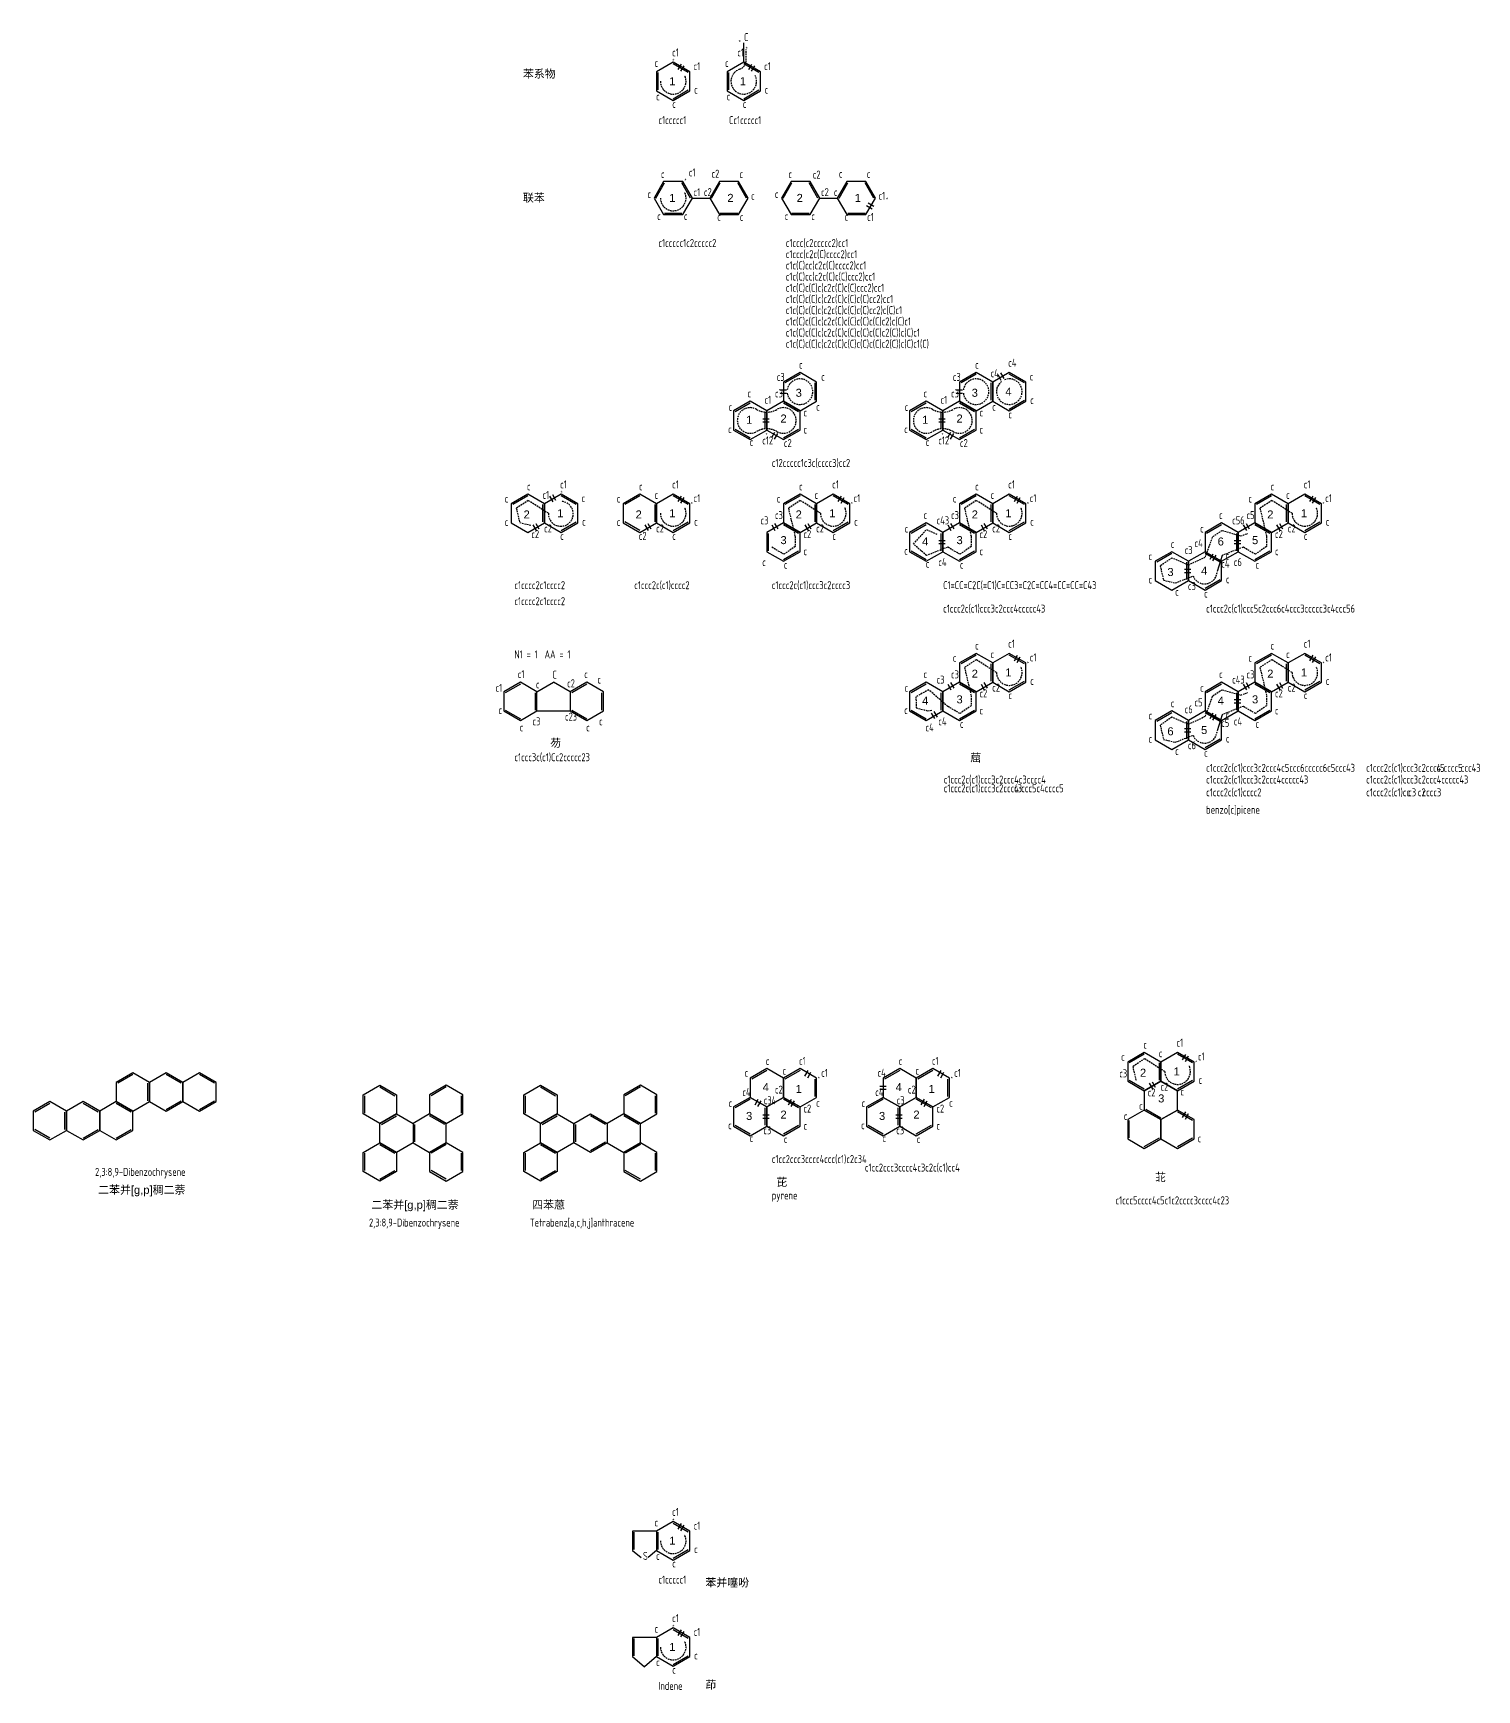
# Model space of a CAD drawing. Header units: millimetres. Extents: x 1948 to 8157, y -969 to 2597.
# Drawn here: x 1948 to 2399, y 1153 to 1670 of the extents above; entities that cross this region are included whole.
import ezdxf

# ---------------------------------------------------------------- set-up
doc = ezdxf.new("R2010")
doc.units = ezdxf.units.MM
doc.linetypes.add('ACAD_ISO07W100', pattern=[3, 0, -3])
doc.linetypes.add('DASHED2', pattern=[9.525, 6.35, -3.175])
for name, color, linetype in [('text', 7, 'ACAD_ISO07W100'), ('打断层', 30, 'Continuous'), ('解构', 10, 'DASHED2')]:
    doc.layers.add(name, color=color, linetype=linetype)
doc.styles.get("Standard").update_dxf_attribs({"font": 'arial.ttf'})
doc.styles.add('text', font='hzs.shx', dxfattribs={"width": 0.75, "bigfont": 'hztx.shx'})

msp = doc.modelspace()

# ---------------------------------------------------------------- linework, layer by layer
for p, q in [((2170.1, 1661.39), (2170.1, 1667.39)), ((2319.52, 1507.24), (2317.96, 1502.27)), ((2105.5, 1464.68), (2110.7, 1467.68)), ((2115.9, 1464.68), (2110.7, 1467.68)), ((2105.5, 1458.68), (2115.9, 1458.68)), ((2319.52, 1457.49), (2317.96, 1452.52)), ((2142.87, 1202.42), (2135.37, 1202.42)), ((2135.37, 1202.42), (2135.37, 1196.42)), ((2135.37, 1196.42), (2138.05, 1194.17)), ((2142.87, 1196.42), (2140.19, 1194.17)), ((2142.87, 1169.23), (2135.37, 1169.23)), ((2135.37, 1169.23), (2135.37, 1163.23)), ((2135.37, 1163.23), (2139.12, 1160.08)), ((2142.87, 1163.23), (2139.12, 1160.08))]:
    msp.add_line(p, q)
for points in [[(2142.87, 1658.39), (2142.87, 1652.39), (2148.06, 1649.39), (2153.26, 1652.39), (2153.26, 1658.39), (2148.06, 1661.39)], [(2164.91, 1658.39), (2164.91, 1652.39), (2170.1, 1649.39), (2175.3, 1652.39), (2175.3, 1658.39), (2170.1, 1661.39)], [(2145.06, 1624.13), (2142.06, 1618.93), (2145.06, 1613.74), (2151.06, 1613.74), (2154.06, 1618.93), (2151.06, 1624.13)], [(2162.49, 1624.13), (2159.49, 1618.93), (2162.49, 1613.74), (2168.49, 1613.74), (2171.49, 1618.93), (2168.49, 1624.13)], [(2184.86, 1624.13), (2181.86, 1618.93), (2184.86, 1613.74), (2190.86, 1613.74), (2193.86, 1618.93), (2190.86, 1624.13)], [(2202.28, 1624.13), (2199.28, 1618.93), (2202.28, 1613.74), (2208.28, 1613.74), (2211.28, 1618.93), (2208.28, 1624.13)], [(2182.47, 1561.44), (2182.47, 1555.44), (2187.67, 1552.44), (2192.87, 1555.44), (2192.87, 1561.44), (2187.67, 1564.44)], [(2237.47, 1561.44), (2237.47, 1555.44), (2242.67, 1552.44), (2247.87, 1555.44), (2247.87, 1561.44), (2242.67, 1564.44)], [(2247.87, 1561.44), (2247.87, 1555.44), (2253.06, 1552.44), (2258.26, 1555.44), (2258.26, 1561.44), (2253.06, 1564.44)], [(2166.89, 1552.44), (2166.89, 1546.44), (2172.08, 1543.44), (2177.28, 1546.44), (2177.28, 1552.44), (2172.08, 1555.44)], [(2177.28, 1552.44), (2177.28, 1546.44), (2182.47, 1543.44), (2187.67, 1546.44), (2187.67, 1552.44), (2182.47, 1555.44)], [(2221.89, 1552.44), (2221.89, 1546.44), (2227.08, 1543.44), (2232.28, 1546.44), (2232.28, 1552.44), (2227.08, 1555.44)], [(2232.28, 1552.44), (2232.28, 1546.44), (2237.47, 1543.44), (2242.67, 1546.44), (2242.67, 1552.44), (2237.47, 1555.44)], [(2097.47, 1523.43), (2097.47, 1517.43), (2102.67, 1514.43), (2107.87, 1517.43), (2107.87, 1523.43), (2102.67, 1526.43)], [(2107.87, 1523.43), (2107.87, 1517.43), (2113.06, 1514.43), (2118.26, 1517.43), (2118.26, 1523.43), (2113.06, 1526.43)], [(2132.47, 1523.43), (2132.47, 1517.43), (2137.67, 1514.43), (2142.87, 1517.43), (2142.87, 1523.43), (2137.67, 1526.43)], [(2142.87, 1523.43), (2142.87, 1517.43), (2148.06, 1514.43), (2153.26, 1517.43), (2153.26, 1523.43), (2148.06, 1526.43)], [(2182.47, 1523.43), (2182.47, 1517.43), (2187.67, 1514.43), (2192.87, 1517.43), (2192.87, 1523.43), (2187.67, 1526.43)], [(2192.87, 1523.43), (2192.87, 1517.43), (2198.06, 1514.43), (2203.26, 1517.43), (2203.26, 1523.43), (2198.06, 1526.43)], [(2237.47, 1523.43), (2237.47, 1517.43), (2242.67, 1514.43), (2247.87, 1517.43), (2247.87, 1523.43), (2242.67, 1526.43)], [(2247.87, 1523.43), (2247.87, 1517.43), (2253.06, 1514.43), (2258.26, 1517.43), (2258.26, 1523.43), (2253.06, 1526.43)], [(2329.8, 1523.43), (2329.8, 1517.43), (2334.99, 1514.43), (2340.19, 1517.43), (2340.19, 1523.43), (2334.99, 1526.43)], [(2340.19, 1523.43), (2340.19, 1517.43), (2345.39, 1514.43), (2350.58, 1517.43), (2350.58, 1523.43), (2345.39, 1526.43)], [(2177.28, 1514.43), (2177.28, 1508.43), (2182.47, 1505.43), (2187.67, 1508.43), (2187.67, 1514.43), (2182.47, 1517.43)], [(2221.89, 1514.43), (2221.89, 1508.43), (2227.08, 1505.43), (2232.28, 1508.43), (2232.28, 1514.43), (2227.08, 1517.43)], [(2232.28, 1514.43), (2232.28, 1508.43), (2237.47, 1505.43), (2242.67, 1508.43), (2242.67, 1514.43), (2237.47, 1517.43)], [(2314.21, 1514.43), (2314.21, 1508.43), (2319.4, 1505.43), (2324.6, 1508.43), (2324.6, 1514.43), (2319.4, 1517.43)], [(2324.6, 1514.43), (2324.6, 1508.43), (2329.8, 1505.43), (2334.99, 1508.43), (2334.99, 1514.43), (2329.8, 1517.43)], [(2298.62, 1505.43), (2298.62, 1499.43), (2303.82, 1496.43), (2309.01, 1499.43), (2309.01, 1505.43), (2303.82, 1508.43)], [(2309.01, 1505.43), (2309.01, 1499.43), (2314.21, 1496.43), (2319.4, 1499.43), (2319.4, 1505.43), (2314.21, 1508.43)], [(2237.47, 1473.68), (2237.47, 1467.68), (2242.67, 1464.68), (2247.87, 1467.68), (2247.87, 1473.68), (2242.67, 1476.68)], [(2247.87, 1473.68), (2247.87, 1467.68), (2253.06, 1464.68), (2258.26, 1467.68), (2258.26, 1473.68), (2253.06, 1476.68)], [(2329.8, 1473.68), (2329.8, 1467.68), (2334.99, 1464.68), (2340.19, 1467.68), (2340.19, 1473.68), (2334.99, 1476.68)], [(2340.19, 1473.68), (2340.19, 1467.68), (2345.39, 1464.68), (2350.58, 1467.68), (2350.58, 1473.68), (2345.39, 1476.68)], [(2095.11, 1464.68), (2095.11, 1458.68), (2100.31, 1455.68), (2105.5, 1458.68), (2105.5, 1464.68), (2100.31, 1467.68)], [(2115.9, 1464.68), (2115.9, 1458.68), (2121.09, 1455.68), (2126.29, 1458.68), (2126.29, 1464.68), (2121.09, 1467.68)], [(2221.89, 1464.68), (2221.89, 1458.68), (2227.08, 1455.68), (2232.28, 1458.68), (2232.28, 1464.68), (2227.08, 1467.68)], [(2232.28, 1464.68), (2232.28, 1458.68), (2237.47, 1455.68), (2242.67, 1458.68), (2242.67, 1464.68), (2237.47, 1467.68)], [(2314.21, 1464.68), (2314.21, 1458.68), (2319.4, 1455.68), (2324.6, 1458.68), (2324.6, 1464.68), (2319.4, 1467.68)], [(2324.6, 1464.68), (2324.6, 1458.68), (2329.8, 1455.68), (2334.99, 1458.68), (2334.99, 1464.68), (2329.8, 1467.68)], [(2298.62, 1455.68), (2298.62, 1449.68), (2303.82, 1446.68), (2309.01, 1449.68), (2309.01, 1455.68), (2303.82, 1458.68)], [(2309.01, 1455.68), (2309.01, 1449.68), (2314.21, 1446.68), (2319.4, 1449.68), (2319.4, 1455.68), (2314.21, 1458.68)], [(2290.04, 1349.01), (2290.04, 1343.01), (2295.24, 1340.01), (2300.43, 1343.01), (2300.43, 1349.01), (2295.24, 1352.01)], [(2300.43, 1349.01), (2300.43, 1343.01), (2305.63, 1340.01), (2310.83, 1343.01), (2310.83, 1349.01), (2305.63, 1352.01)], [(2172.08, 1343.96), (2172.08, 1337.96), (2177.28, 1334.96), (2182.47, 1337.96), (2182.47, 1343.96), (2177.28, 1346.96)], [(2182.47, 1343.96), (2182.47, 1337.96), (2187.67, 1334.96), (2192.87, 1337.96), (2192.87, 1343.96), (2187.67, 1346.96)], [(2213.61, 1343.96), (2213.61, 1337.96), (2218.81, 1334.96), (2224, 1337.96), (2224, 1343.96), (2218.81, 1346.96)], [(2224, 1343.96), (2224, 1337.96), (2229.2, 1334.96), (2234.4, 1337.96), (2234.4, 1343.96), (2229.2, 1346.96)], [(1974.07, 1342.65), (1974.07, 1336.65), (1979.27, 1333.65), (1984.47, 1336.65), (1984.47, 1342.65), (1979.27, 1345.65)], [(1984.47, 1342.65), (1984.47, 1336.65), (1989.66, 1333.65), (1994.86, 1336.65), (1994.86, 1342.65), (1989.66, 1345.65)], [(1994.86, 1342.65), (1994.86, 1336.65), (2000.05, 1333.65), (2005.25, 1336.65), (2005.25, 1342.65), (2000.05, 1345.65)], [(2061.58, 1332.78), (2056.39, 1329.78), (2051.19, 1332.78), (2051.19, 1338.78), (2056.39, 1341.78), (2061.58, 1338.78)], [(2071.97, 1332.78), (2077.17, 1329.78), (2082.37, 1332.78), (2082.37, 1338.78), (2077.17, 1341.78), (2071.97, 1338.78)], [(2111.82, 1332.78), (2106.62, 1329.78), (2101.42, 1332.78), (2101.42, 1338.78), (2106.62, 1341.78), (2111.82, 1338.78)], [(2132.6, 1332.78), (2137.8, 1329.78), (2142.99, 1332.78), (2142.99, 1338.78), (2137.8, 1341.78), (2132.6, 1338.78)], [(2295.24, 1340.01), (2295.24, 1334.01), (2300.43, 1331.01), (2305.63, 1334.01), (2305.63, 1340.01), (2300.43, 1343.01)], [(1948.09, 1333.65), (1948.09, 1327.65), (1953.29, 1324.65), (1958.49, 1327.65), (1958.49, 1333.65), (1953.29, 1336.65)], [(1958.49, 1333.65), (1958.49, 1327.65), (1963.68, 1324.65), (1968.88, 1327.65), (1968.88, 1333.65), (1963.68, 1336.65)], [(1968.88, 1333.65), (1968.88, 1327.65), (1974.07, 1324.65), (1979.27, 1327.65), (1979.27, 1333.65), (1974.07, 1336.65)], [(2166.89, 1334.96), (2166.89, 1328.96), (2172.08, 1325.96), (2177.28, 1328.96), (2177.28, 1334.96), (2172.08, 1337.96)], [(2177.28, 1334.96), (2177.28, 1328.96), (2182.47, 1325.96), (2187.67, 1328.96), (2187.67, 1334.96), (2182.47, 1337.96)], [(2208.42, 1334.96), (2208.42, 1328.96), (2213.61, 1325.96), (2218.81, 1328.96), (2218.81, 1334.96), (2213.61, 1337.96)], [(2218.81, 1334.96), (2218.81, 1328.96), (2224, 1325.96), (2229.2, 1328.96), (2229.2, 1334.96), (2224, 1337.96)], [(2066.78, 1323.78), (2061.58, 1320.78), (2056.39, 1323.78), (2056.39, 1329.78), (2061.58, 1332.78), (2066.78, 1329.78)], [(2066.78, 1323.78), (2071.97, 1320.78), (2077.17, 1323.78), (2077.17, 1329.78), (2071.97, 1332.78), (2066.78, 1329.78)], [(2117.01, 1323.78), (2111.82, 1320.78), (2106.62, 1323.78), (2106.62, 1329.78), (2111.82, 1332.78), (2117.01, 1329.78)], [(2127.41, 1323.78), (2122.21, 1320.78), (2117.01, 1323.78), (2117.01, 1329.78), (2122.21, 1332.78), (2127.41, 1329.78)], [(2127.41, 1323.78), (2132.6, 1320.78), (2137.8, 1323.78), (2137.8, 1329.78), (2132.6, 1332.78), (2127.41, 1329.78)], [(2290.04, 1331.01), (2290.04, 1325.01), (2295.24, 1322.01), (2300.43, 1325.01), (2300.43, 1331.01), (2295.24, 1334.01)], [(2300.43, 1331.01), (2300.43, 1325.01), (2305.63, 1322.01), (2310.83, 1325.01), (2310.83, 1331.01), (2305.63, 1334.01)], [(2061.58, 1314.78), (2056.39, 1311.78), (2051.19, 1314.78), (2051.19, 1320.78), (2056.39, 1323.78), (2061.58, 1320.78)], [(2071.97, 1314.78), (2077.17, 1311.78), (2082.37, 1314.78), (2082.37, 1320.78), (2077.17, 1323.78), (2071.97, 1320.78)], [(2111.82, 1314.78), (2106.62, 1311.78), (2101.42, 1314.78), (2101.42, 1320.78), (2106.62, 1323.78), (2111.82, 1320.78)], [(2132.6, 1314.78), (2137.8, 1311.78), (2142.99, 1314.78), (2142.99, 1320.78), (2137.8, 1323.78), (2132.6, 1320.78)], [(2142.87, 1202.42), (2142.87, 1196.42), (2148.06, 1193.42), (2153.26, 1196.42), (2153.26, 1202.42), (2148.06, 1205.42)], [(2142.87, 1169.23), (2142.87, 1163.23), (2148.06, 1160.23), (2153.26, 1163.23), (2153.26, 1169.23), (2148.06, 1172.23)]]:
    msp.add_lwpolyline(points, close=True)
for points in [[(2143.37, 1652.68), (2143.37, 1658.11)], [(2152.76, 1658.11), (2148.06, 1660.82)], [(2165.41, 1652.68), (2165.41, 1658.11)], [(2174.8, 1658.11), (2170.1, 1660.82)], [(2148.06, 1649.97), (2152.76, 1652.68)], [(2170.1, 1649.97), (2174.8, 1652.68)], [(2142.64, 1618.93), (2145.35, 1623.63)], [(2153.49, 1618.93), (2150.77, 1623.63)], [(2160.06, 1618.93), (2162.77, 1623.63)], [(2170.91, 1618.93), (2168.2, 1623.63)], [(2182.44, 1618.93), (2185.15, 1623.63)], [(2193.28, 1618.93), (2190.57, 1623.63)], [(2199.86, 1618.93), (2202.57, 1623.63)], [(2210.71, 1618.93), (2208, 1623.63)], [(2154.06, 1618.93), (2159.49, 1618.93)], [(2193.86, 1618.93), (2199.28, 1618.93)], [(2145.35, 1614.24), (2150.77, 1614.24)], [(2162.77, 1614.24), (2168.2, 1614.24)], [(2185.15, 1614.24), (2190.57, 1614.24)], [(2202.57, 1614.24), (2208, 1614.24)], [(2187.67, 1563.86), (2182.97, 1561.15)], [(2242.67, 1563.86), (2237.97, 1561.15)], [(2257.76, 1561.15), (2253.06, 1563.86)], [(2192.37, 1555.73), (2192.37, 1561.15)], [(2247.37, 1555.73), (2247.37, 1561.15)], [(2172.08, 1554.86), (2167.39, 1552.15)], [(2187.17, 1552.15), (2182.47, 1554.86)], [(2227.08, 1554.86), (2222.39, 1552.15)], [(2242.17, 1552.15), (2237.47, 1554.86)], [(2253.06, 1553.01), (2257.76, 1555.73)], [(2176.78, 1546.73), (2176.78, 1552.15)], [(2231.78, 1546.73), (2231.78, 1552.15)], [(2167.39, 1546.73), (2172.08, 1544.01)], [(2182.47, 1544.01), (2187.17, 1546.73)], [(2222.39, 1546.73), (2227.08, 1544.01)], [(2237.47, 1544.01), (2242.17, 1546.73)], [(2102.67, 1525.85), (2097.97, 1523.14)], [(2107.37, 1517.72), (2107.37, 1523.14)], [(2117.76, 1523.14), (2113.06, 1525.85)], [(2137.67, 1525.85), (2132.97, 1523.14)], [(2142.37, 1517.72), (2142.37, 1523.14)], [(2152.76, 1523.14), (2148.06, 1525.85)], [(2187.67, 1525.85), (2182.97, 1523.14)], [(2192.37, 1517.72), (2192.37, 1523.14)], [(2202.76, 1523.14), (2198.06, 1525.85)], [(2242.67, 1525.85), (2237.97, 1523.14)], [(2247.37, 1517.72), (2247.37, 1523.14)], [(2257.76, 1523.14), (2253.06, 1525.85)], [(2334.99, 1525.85), (2330.3, 1523.14)], [(2339.69, 1517.72), (2339.69, 1523.14)], [(2350.08, 1523.14), (2345.39, 1525.85)], [(2113.06, 1515.01), (2117.76, 1517.72)], [(2137.67, 1515.01), (2132.97, 1517.72)], [(2148.06, 1515.01), (2152.76, 1517.72)], [(2187.17, 1514.14), (2182.47, 1516.85)], [(2198.06, 1515.01), (2202.76, 1517.72)], [(2227.08, 1516.85), (2222.39, 1514.14)], [(2242.17, 1514.14), (2237.47, 1516.85)], [(2253.06, 1515.01), (2257.76, 1517.72)], [(2319.4, 1516.85), (2314.71, 1514.14)], [(2334.49, 1514.14), (2329.8, 1516.85)], [(2345.39, 1515.01), (2350.08, 1517.72)], [(2177.78, 1508.72), (2177.78, 1514.14)], [(2231.78, 1508.72), (2231.78, 1514.14)], [(2324.1, 1508.72), (2324.1, 1514.14)], [(2182.47, 1506.01), (2187.17, 1508.72)], [(2222.39, 1508.72), (2227.08, 1506.01)], [(2237.47, 1506.01), (2242.17, 1508.72)], [(2303.82, 1507.85), (2299.12, 1505.14)], [(2318.9, 1505.14), (2314.21, 1507.85)], [(2329.8, 1506.01), (2334.49, 1508.72)], [(2308.51, 1499.72), (2308.51, 1505.14)], [(2314.21, 1497.01), (2318.9, 1499.72)], [(2242.67, 1476.1), (2237.97, 1473.39)], [(2257.76, 1473.39), (2253.06, 1476.1)], [(2334.99, 1476.1), (2330.3, 1473.39)], [(2350.08, 1473.39), (2345.39, 1476.1)], [(2247.37, 1467.97), (2247.37, 1473.39)], [(2339.69, 1467.97), (2339.69, 1473.39)], [(2100.31, 1467.1), (2095.61, 1464.39)], [(2121.09, 1467.1), (2116.4, 1464.39)], [(2227.08, 1467.1), (2222.39, 1464.39)], [(2242.17, 1464.39), (2237.47, 1467.1)], [(2253.06, 1465.26), (2257.76, 1467.97)], [(2319.4, 1467.1), (2314.71, 1464.39)], [(2334.49, 1464.39), (2329.8, 1467.1)], [(2345.39, 1465.26), (2350.08, 1467.97)], [(2105, 1458.97), (2105, 1464.39)], [(2125.79, 1458.97), (2125.79, 1464.39)], [(2231.78, 1458.97), (2231.78, 1464.39)], [(2324.1, 1458.97), (2324.1, 1464.39)], [(2095.61, 1458.97), (2100.31, 1456.26)], [(2116.4, 1458.97), (2121.09, 1456.26)], [(2222.39, 1458.97), (2227.08, 1456.26)], [(2237.47, 1456.26), (2242.17, 1458.97)], [(2303.82, 1458.1), (2299.12, 1455.39)], [(2308.51, 1449.97), (2308.51, 1455.39)], [(2318.9, 1455.39), (2314.21, 1458.1)], [(2329.8, 1456.26), (2334.49, 1458.97)], [(2314.21, 1447.26), (2318.9, 1449.97)], [(2295.24, 1351.44), (2290.54, 1348.72)], [(2310.33, 1348.72), (2305.63, 1351.44)], [(2177.28, 1346.38), (2172.58, 1343.67)], [(2187.67, 1346.38), (2182.97, 1343.67)], [(2218.81, 1346.38), (2214.11, 1343.67)], [(2229.2, 1346.38), (2224.5, 1343.67)], [(2299.93, 1343.3), (2299.93, 1348.72)], [(1979.27, 1345.07), (1974.57, 1342.36)], [(1983.97, 1336.93), (1983.97, 1342.36)], [(1994.36, 1342.36), (1989.66, 1345.07)], [(2004.75, 1342.36), (2000.05, 1345.07)], [(2056.39, 1341.2), (2061.08, 1338.49)], [(2077.17, 1341.2), (2072.47, 1338.49)], [(2106.62, 1341.2), (2111.32, 1338.49)], [(2137.8, 1341.2), (2133.1, 1338.49)], [(2192.37, 1338.25), (2192.37, 1343.67)], [(2233.9, 1338.25), (2233.9, 1343.67)], [(2290.54, 1343.3), (2295.24, 1340.59)], [(2305.63, 1340.59), (2310.33, 1343.3)], [(1953.29, 1336.07), (1948.59, 1333.36)], [(1968.38, 1333.36), (1963.68, 1336.07)], [(1978.77, 1333.36), (1974.07, 1336.07)], [(1989.66, 1334.22), (1994.36, 1336.93)], [(2000.05, 1334.22), (2004.75, 1336.93)], [(2051.69, 1333.07), (2051.69, 1338.49)], [(2081.87, 1333.07), (2081.87, 1338.49)], [(2101.92, 1333.07), (2101.92, 1338.49)], [(2142.49, 1333.07), (2142.49, 1338.49)], [(2172.08, 1337.38), (2167.39, 1334.67)], [(2187.17, 1334.67), (2182.47, 1337.38)], [(2213.61, 1337.38), (2208.92, 1334.67)], [(2228.7, 1334.67), (2224, 1337.38)], [(1957.99, 1327.93), (1957.99, 1333.36)], [(2056.89, 1329.49), (2061.58, 1332.2)], [(2076.67, 1329.49), (2071.97, 1332.2)], [(2107.12, 1329.49), (2111.82, 1332.2)], [(2126.91, 1329.49), (2122.21, 1332.2)], [(2137.3, 1329.49), (2132.6, 1332.2)], [(2176.78, 1329.25), (2176.78, 1334.67)], [(2218.31, 1329.25), (2218.31, 1334.67)], [(2290.54, 1325.3), (2290.54, 1330.72)], [(2295.74, 1334.3), (2300.43, 1331.59)], [(2310.33, 1330.72), (2305.63, 1333.44)], [(1953.29, 1325.22), (1948.59, 1327.93)], [(1963.68, 1325.22), (1968.38, 1327.93)], [(1974.07, 1325.22), (1978.77, 1327.93)], [(2067.28, 1329.49), (2067.28, 1324.07)], [(2117.51, 1329.49), (2117.51, 1324.07)], [(2167.39, 1329.25), (2172.08, 1326.54)], [(2182.47, 1326.54), (2187.17, 1329.25)], [(2208.92, 1329.25), (2213.61, 1326.54)], [(2224, 1326.54), (2228.7, 1329.25)], [(2295.24, 1322.59), (2299.93, 1325.3)], [(2305.63, 1322.59), (2310.33, 1325.3)], [(2051.69, 1315.07), (2051.69, 1320.49)], [(2056.39, 1323.2), (2061.08, 1320.49)], [(2077.17, 1323.2), (2072.47, 1320.49)], [(2081.87, 1315.07), (2081.87, 1320.49)], [(2101.92, 1315.07), (2101.92, 1320.49)], [(2106.62, 1323.2), (2111.32, 1320.49)], [(2122.21, 1321.36), (2126.91, 1324.07)], [(2137.8, 1323.2), (2133.1, 1320.49)], [(2142.49, 1315.07), (2142.49, 1320.49)], [(2056.39, 1312.36), (2061.08, 1315.07)], [(2077.17, 1312.36), (2072.47, 1315.07)], [(2106.62, 1312.36), (2111.32, 1315.07)], [(2137.8, 1312.36), (2133.1, 1315.07)], [(2135.87, 1196.71), (2135.87, 1202.13)], [(2143.37, 1196.71), (2143.37, 1202.13)], [(2152.76, 1202.13), (2148.06, 1204.85)], [(2148.06, 1194), (2152.76, 1196.71)], [(2152.76, 1168.94), (2148.06, 1171.65)], [(2135.87, 1163.51), (2135.87, 1168.94)], [(2143.37, 1163.51), (2143.37, 1168.94)], [(2148.06, 1160.8), (2152.76, 1163.51)]]:
    msp.add_lwpolyline(points)
at = {"layer": '打断层'}
for p, q in [((2149.63, 1659.05), (2150.63, 1660.78)), ((2150.49, 1658.55), (2151.49, 1660.28)), ((2171.67, 1659.05), (2172.67, 1660.78)), ((2172.53, 1658.55), (2173.53, 1660.28)), ((2208.47, 1616.55), (2210.2, 1615.55)), ((2208.97, 1617.42), (2210.7, 1616.42)), ((2249.43, 1563.78), (2250.43, 1562.05)), ((2250.3, 1564.28), (2251.3, 1562.55)), ((2181.47, 1558.96), (2183.47, 1558.96)), ((2181.47, 1557.96), (2183.47, 1557.96)), ((2236.47, 1558.96), (2238.47, 1558.96)), ((2236.47, 1557.96), (2238.47, 1557.96)), ((2176.03, 1549.96), (2178.03, 1549.96)), ((2176.03, 1548.96), (2178.03, 1548.96)), ((2231.03, 1549.96), (2233.03, 1549.96)), ((2231.03, 1548.96), (2233.03, 1548.96)), ((2178.84, 1544.09), (2179.84, 1545.82)), ((2179.71, 1543.59), (2180.71, 1545.32)), ((2233.84, 1544.09), (2234.84, 1545.82)), ((2234.71, 1543.59), (2235.71, 1545.32)), ((2109.43, 1525.78), (2110.43, 1524.04)), ((2110.3, 1526.28), (2111.3, 1524.54)), ((2149.63, 1524.08), (2150.63, 1525.82)), ((2150.49, 1523.58), (2151.49, 1525.32)), ((2199.63, 1524.08), (2200.63, 1525.82)), ((2200.49, 1523.58), (2201.49, 1525.32)), ((2254.63, 1524.08), (2255.63, 1525.82)), ((2255.49, 1523.58), (2256.49, 1525.32)), ((2346.95, 1524.08), (2347.95, 1525.82)), ((2347.81, 1523.58), (2348.81, 1525.32)), ((2104.23, 1516.78), (2105.23, 1515.04)), ((2105.1, 1517.28), (2106.1, 1515.54)), ((2139.23, 1516.78), (2140.23, 1515.04)), ((2140.1, 1517.28), (2141.1, 1515.54)), ((2178.84, 1516.78), (2179.84, 1515.04)), ((2179.71, 1517.28), (2180.71, 1515.54)), ((2189.23, 1516.78), (2190.23, 1515.04)), ((2190.1, 1517.28), (2191.1, 1515.54)), ((2233.84, 1516.78), (2234.84, 1515.04)), ((2234.71, 1517.28), (2235.71, 1515.54)), ((2244.23, 1516.78), (2245.23, 1515.04)), ((2245.1, 1517.28), (2246.1, 1515.54)), ((2326.16, 1516.78), (2327.16, 1515.04)), ((2327.03, 1517.28), (2328.03, 1515.54)), ((2336.56, 1516.78), (2337.56, 1515.04)), ((2337.42, 1517.28), (2338.42, 1515.54)), ((2231.03, 1511.96), (2233.03, 1511.96)), ((2323.35, 1511.96), (2325.35, 1511.96)), ((2231.03, 1510.96), (2233.03, 1510.96)), ((2315.77, 1506.08), (2316.77, 1507.82)), ((2316.64, 1505.58), (2317.64, 1507.32)), ((2323.35, 1510.96), (2325.35, 1510.96)), ((2307.76, 1502.96), (2309.76, 1502.96)), ((2307.76, 1501.96), (2309.76, 1501.96)), ((2254.63, 1474.34), (2255.63, 1476.07)), ((2255.49, 1473.84), (2256.49, 1475.57)), ((2346.95, 1474.34), (2347.95, 1476.07)), ((2347.81, 1473.84), (2348.81, 1475.57)), ((2233.84, 1467.03), (2234.84, 1465.29)), ((2234.71, 1467.53), (2235.71, 1465.79)), ((2244.23, 1467.03), (2245.23, 1465.29)), ((2245.1, 1467.53), (2246.1, 1465.79)), ((2326.16, 1467.03), (2327.16, 1465.29)), ((2327.03, 1467.53), (2328.03, 1465.79)), ((2336.56, 1467.03), (2337.56, 1465.29)), ((2337.42, 1467.53), (2338.42, 1465.79)), ((2323.35, 1462.21), (2325.35, 1462.21)), ((2323.35, 1461.21), (2325.35, 1461.21)), ((2228.65, 1458.03), (2229.65, 1456.29)), ((2229.51, 1458.53), (2230.51, 1456.79)), ((2315.77, 1456.34), (2316.77, 1458.07)), ((2316.64, 1455.84), (2317.64, 1457.57)), ((2307.76, 1453.21), (2309.76, 1453.21)), ((2307.76, 1452.21), (2309.76, 1452.21)), ((2307.19, 1349.67), (2308.19, 1351.4)), ((2189.23, 1344.61), (2190.23, 1346.35)), ((2190.1, 1344.11), (2191.1, 1345.85)), ((2230.76, 1344.61), (2231.76, 1346.35)), ((2231.63, 1344.11), (2232.63, 1345.85)), ((2308.06, 1349.17), (2309.06, 1350.9)), ((2212.61, 1341.49), (2214.61, 1341.49)), ((2296.8, 1342.36), (2297.8, 1340.63)), ((2297.67, 1342.86), (2298.67, 1341.13)), ((2173.65, 1335.61), (2174.65, 1337.35)), ((2174.51, 1335.11), (2175.51, 1336.85)), ((2184.04, 1335.61), (2185.04, 1337.35)), ((2184.9, 1335.11), (2185.9, 1336.85)), ((2212.61, 1340.49), (2214.61, 1340.49)), ((2225.57, 1335.61), (2226.57, 1337.35)), ((2226.43, 1335.11), (2227.43, 1336.85)), ((2176.03, 1332.49), (2178.03, 1332.49)), ((2176.03, 1331.49), (2178.03, 1331.49)), ((2217.56, 1332.49), (2219.56, 1332.49)), ((2217.56, 1331.49), (2219.56, 1331.49)), ((2307.19, 1331.67), (2308.19, 1333.4)), ((2308.06, 1331.17), (2309.06, 1332.9)), ((2149.63, 1203.08), (2150.63, 1204.81)), ((2150.49, 1202.58), (2151.49, 1204.31)), ((2149.63, 1169.88), (2150.63, 1171.61)), ((2150.49, 1169.38), (2151.49, 1171.11))]:
    msp.add_line(p, q, dxfattribs=at)
at = {"layer": '解构', "ltscale": 0.08}
for p, q in [((2170.88, 1662.03), (2170.88, 1665.32)), ((2102.73, 1524.45), (2099.04, 1522)), ((2099.04, 1522), (2100.1, 1517.54)), ((2109.06, 1520.43), (2102.73, 1524.45)), ((2187.73, 1524.45), (2184.04, 1522)), ((2184.04, 1522), (2185.1, 1517.54)), ((2194.06, 1520.43), (2187.73, 1524.45)), ((2242.73, 1524.45), (2239.04, 1522)), ((2239.04, 1522), (2240.1, 1517.54)), ((2249.06, 1520.43), (2242.73, 1524.45)), ((2335.05, 1524.45), (2331.36, 1522)), ((2331.36, 1522), (2332.43, 1517.54)), ((2341.39, 1520.43), (2335.05, 1524.45)), ((2100.1, 1517.54), (2103.75, 1516.66)), ((2185.1, 1517.54), (2186.13, 1513.2)), ((2240.1, 1517.54), (2241.13, 1513.2)), ((2332.43, 1517.54), (2333.45, 1513.2)), ((2186.13, 1513.2), (2186.13, 1510.07)), ((2223.14, 1510.84), (2227.16, 1515.35)), ((2227.16, 1515.35), (2230.5, 1513.9)), ((2241.13, 1513.2), (2241.13, 1510.07)), ((2314.32, 1506.79), (2316.62, 1513.17)), ((2316.62, 1513.17), (2319.56, 1515.07)), ((2319.56, 1515.07), (2325.36, 1513.37)), ((2325.36, 1513.37), (2327.54, 1514.16)), ((2333.45, 1513.2), (2333.45, 1510.07)), ((2182.63, 1507.62), (2178.82, 1509.87)), ((2186.13, 1510.07), (2182.63, 1507.62)), ((2227.19, 1507.24), (2223.14, 1510.84)), ((2233.82, 1509.87), (2227.19, 1507.24)), ((2237.63, 1507.62), (2233.82, 1509.87)), ((2241.13, 1510.07), (2237.63, 1507.62)), ((2303.88, 1506.45), (2300.18, 1504)), ((2309.01, 1504.27), (2303.88, 1506.45)), ((2309.01, 1504.27), (2314.32, 1506.79)), ((2326.14, 1509.87), (2319.52, 1507.24)), ((2329.95, 1507.62), (2326.14, 1509.87)), ((2333.45, 1510.07), (2329.95, 1507.62)), ((2300.18, 1504), (2301.25, 1499.54)), ((2301.25, 1499.54), (2304.9, 1498.66)), ((2304.9, 1498.66), (2310.47, 1500.85)), ((2242.73, 1474.7), (2239.04, 1472.25)), ((2239.04, 1472.25), (2240.1, 1467.79)), ((2249.06, 1470.68), (2242.73, 1474.7)), ((2335.05, 1474.7), (2331.36, 1472.25)), ((2331.36, 1472.25), (2332.43, 1467.79)), ((2341.39, 1470.68), (2335.05, 1474.7)), ((2227.84, 1465.32), (2223.87, 1463.08)), ((2233.82, 1460.12), (2227.84, 1465.32)), ((2240.1, 1467.79), (2241.13, 1463.45)), ((2316.62, 1463.43), (2319.56, 1465.32)), ((2319.56, 1465.32), (2325.36, 1463.62)), ((2332.43, 1467.79), (2333.45, 1463.45)), ((2223.87, 1463.08), (2223.99, 1459.67)), ((2223.99, 1459.67), (2227.58, 1458.72)), ((2237.63, 1457.87), (2233.82, 1460.12)), ((2241.13, 1460.32), (2237.63, 1457.87)), ((2241.13, 1463.45), (2241.13, 1460.32)), ((2314.32, 1457.04), (2316.62, 1463.43)), ((2326.14, 1460.12), (2319.52, 1457.49)), ((2325.36, 1463.62), (2327.54, 1464.41)), ((2329.95, 1457.87), (2326.14, 1460.12)), ((2333.45, 1460.32), (2329.95, 1457.87)), ((2333.45, 1463.45), (2333.45, 1460.32)), ((2227.58, 1458.72), (2228.97, 1458.92)), ((2303.88, 1456.7), (2300.18, 1454.25)), ((2309.01, 1454.52), (2303.88, 1456.7)), ((2309.01, 1454.52), (2314.32, 1457.04)), ((2300.18, 1454.25), (2301.25, 1449.79)), ((2301.25, 1449.79), (2304.9, 1448.91)), ((2304.9, 1448.91), (2310.47, 1451.1)), ((2295.3, 1350.03), (2291.61, 1347.58)), ((2291.61, 1347.58), (2292.67, 1343.13)), ((2301.63, 1346.01), (2295.3, 1350.03))]:
    msp.add_line(p, q, dxfattribs=at)
for centre, radius, start, end in [((2167.88, 1662.03), 3, 288.4859, 0), ((2148.06, 1655.39), 4, 180, 27.4939), ((2170.1, 1655.39), 4, 108.4859, 27.4939), ((2148.06, 1618.93), 4, 180, 27.4939), ((2187.67, 1558.44), 4, 186.8016, 172.4397), ((2242.67, 1558.44), 4, 186.8016, 172.4397), ((2253.06, 1558.44), 4, 126.8016, 112.4397), ((2172.08, 1549.44), 4, 60, 300), ((2177.28, 1558.44), 6.39, 240, 300), ((2182.47, 1549.44), 4, 240, 120), ((2227.08, 1549.44), 4, 60, 300), ((2232.28, 1558.44), 6.39, 240, 300), ((2237.47, 1549.44), 4, 240, 120), ((2177.28, 1540.44), 6.39, 94.4862, 120), ((2177.28, 1540.44), 6.39, 60, 90), ((2232.28, 1540.44), 6.39, 94.4862, 120), ((2232.28, 1540.44), 6.39, 60, 90), ((2112.94, 1520.27), 3.88, 177.6545, 87.9486), ((2148.06, 1520.43), 4, 180, 27.4939), ((2198.06, 1520.43), 4, 180, 27.4939), ((2253.06, 1520.43), 4, 180, 27.4939), ((2345.39, 1520.43), 4, 180, 27.4939), ((2314.08, 1502.27), 3.88, 201.4625, 0), ((2253.06, 1470.68), 4, 180, 27.4939), ((2345.39, 1470.68), 4, 180, 27.4939), ((2314.08, 1452.52), 3.88, 201.4625, 0), ((2305.63, 1346.01), 4, 180, 27.4939), ((2148.06, 1199.42), 4, 180, 27.4939), ((2148.06, 1166.23), 4, 180, 27.4939)]:
    msp.add_arc(centre, radius, start, end, dxfattribs=at)

# ---------------------------------------------------------------- texts
at = {"layer": 'text'}
for s, height, p in [('*', 1.2, (2168.5, 1667.11)), ('*', 1.2, (2147.79, 1661.23)), ('*', 1.2, (2170.66, 1665.02)), ('苯系物', 2.5, (2101.11, 1656.48)), ('1', 2.5, (2146.82, 1654.18)), ('1', 2.5, (2168.86, 1654.18)), ('联苯', 2.5, (2101.11, 1617.77)), ('1', 2.5, (2146.82, 1617.72)), ('*', 1.2, (2151.55, 1623.84)), ('2', 2.5, (2164.97, 1617.72)), ('2', 2.5, (2186.62, 1617.72)), ('1', 2.5, (2204.76, 1617.72)), ('*', 1.2, (2214.55, 1617.94)), ('3', 2.5, (2186.31, 1556.84)), ('3', 2.5, (2241.31, 1556.84)), ('4', 2.5, (2251.82, 1557.23)), ('1', 2.5, (2170.81, 1548.39)), ('2', 2.5, (2181.56, 1548.8)), ('1', 2.5, (2225.81, 1548.39)), ('2', 2.5, (2236.56, 1548.8)), ('*', 1.2, (2176.87, 1544.32)), ('*', 1.2, (2231.87, 1544.32)), ('*', 1.2, (2112.85, 1526.3)), ('1', 2.5, (2111.82, 1519.22)), ('1', 2.5, (2146.82, 1519.22)), ('*', 1.2, (2153.55, 1522.75)), ('1', 2.5, (2196.82, 1519.22)), ('*', 1.2, (2203.55, 1522.75)), ('1', 2.5, (2251.82, 1519.22)), ('*', 1.2, (2258.55, 1522.75)), ('1', 2.5, (2344.14, 1519.22)), ('*', 1.2, (2350.88, 1522.75)), ('2', 2.5, (2101.31, 1518.83)), ('2', 2.5, (2136.31, 1518.83)), ('2', 2.5, (2186.31, 1518.83)), ('2', 2.5, (2241.31, 1518.83)), ('2', 2.5, (2333.63, 1518.83)), ('3', 2.5, (2181.56, 1510.8)), ('4', 2.5, (2225.81, 1510.38)), ('3', 2.5, (2236.56, 1510.8)), ('6', 2.5, (2318.14, 1510.38)), ('5', 2.5, (2328.88, 1510.8)), ('3', 2.5, (2302.45, 1500.83)), ('4', 2.5, (2312.96, 1501.22)), ('2', 2.5, (2241.31, 1469.08)), ('1', 2.5, (2251.82, 1469.47)), ('*', 1.2, (2258.55, 1473)), ('2', 2.5, (2333.63, 1469.08)), ('1', 2.5, (2344.14, 1469.47)), ('*', 1.2, (2350.88, 1473)), ('4', 2.5, (2225.81, 1460.63)), ('3', 2.5, (2236.56, 1461.05)), ('4', 2.5, (2318.14, 1460.63)), ('3', 2.5, (2328.88, 1461.05)), ('芴', 2.5, (2109.64, 1447.44)), ('6', 2.5, (2302.45, 1451.08)), ('5', 2.5, (2312.96, 1451.47)), ('䓛', 2.5, (2240.85, 1442.84)), ('2', 2.5, (2293.88, 1344.41)), ('1', 2.5, (2304.39, 1344.8)), ('*', 1.2, (2311.12, 1348.33)), ('4', 2.5, (2176.01, 1339.91)), ('1', 2.5, (2186.31, 1339.36)), ('*', 1.2, (2193.24, 1343.26)), ('4', 2.5, (2217.54, 1339.91)), ('1', 2.5, (2227.84, 1339.36)), ('*', 1.2, (2234.77, 1343.26)), ('3', 2.5, (2299.55, 1336.38)), ('3', 2.5, (2170.81, 1330.91)), ('2', 2.5, (2181.56, 1331.33)), ('3', 2.5, (2212.34, 1330.91)), ('2', 2.5, (2223.09, 1331.33)), ('二苯并[g,p]稠二萘', 2.5, (1968.4, 1307.81)), ('芘', 2.5, (2180.28, 1310.25)), ('苝', 2.5, (2298.57, 1311.76)), ('二苯并[g,p]稠二萘', 2.5, (2053.78, 1303.15)), ('四苯蒽', 2.5, (2104.01, 1303.15)), ('*', 1.2, (2147.79, 1205.26)), ('1', 2.5, (2146.82, 1198.21)), ('苯并噻吩', 2.5, (2158.11, 1185.12)), ('*', 1.2, (2147.79, 1172.07)), ('1', 2.5, (2146.82, 1165.02)), ('茚', 2.5, (2158.11, 1153.18))]:
    msp.add_text(s, height=height, dxfattribs=at).set_placement(p)
at = {"layer": 'text', "style": 'text', "width": 0.75}
for s, p in [('C', (2170.18, 1667.94)), ('c', (2142.2, 1659.88)), ('c1', (2147.71, 1663.18)), ('c', (2164.24, 1659.88)), ('c1', (2168.07, 1663.18)), ('c1', (2154.43, 1658.87)), ('c1', (2176.47, 1658.87)), ('c', (2142.72, 1649.43)), ('c', (2154.59, 1651.53)), ('c', (2164.76, 1649.43)), ('c', (2176.63, 1651.53)), ('c', (2147.76, 1647.07)), ('c', (2169.8, 1647.07)), ('c1ccccc1', (2143.43, 1642.02)), ('Cc1ccccc1', (2165.47, 1642.02)), ('c', (2144.23, 1625.16)), ('c1', (2152.93, 1625.67)), ('c2', (2160.02, 1625.28)), ('c', (2168.74, 1625.18)), ('c', (2184.03, 1625.16)), ('c2', (2191.65, 1625)), ('c', (2199.82, 1625.28)), ('c', (2208.53, 1625.18)), ('c', (2140.01, 1618.92)), ('c1', (2154.43, 1619.52)), ('c2', (2157.65, 1619.53)), ('c', (2172.37, 1618.37)), ('c', (2179.81, 1618.92)), ('c2', (2194.23, 1619.52)), ('c', (2198.26, 1619.53)), ('c1', (2212.17, 1618.37)), ('c', (2143.06, 1612.05)), ('c', (2151.4, 1612.05)), ('c', (2161.82, 1611.81)), ('c', (2168.85, 1611.76)), ('c', (2182.86, 1612.05)), ('c', (2191.19, 1612.05)), ('c', (2201.62, 1611.81)), ('c1', (2208.64, 1611.76)), ('c1ccccc1c2ccccc2', (2143.43, 1603.64)), ('c1ccc(c2ccccc2)cc1', (2183.23, 1603.64)), ('c1ccc(c2c(C)cccc2)cc1', (2183.23, 1600.14)), ('c1c(C)cc(c2c(C)cccc2)cc1', (2183.23, 1596.64)), ('c1c(C)cc(c2c(C)c(C)ccc2)cc1', (2183.23, 1593.14)), ('c1c(C)c(C)c(c2c(C)c(C)ccc2)cc1', (2183.23, 1589.64)), ('c1c(C)c(C)c(c2c(C)c(C)c(C)cc2)cc1', (2183.23, 1586.14)), ('c1c(C)c(C)c(c2c(C)c(C)c(C)cc2)c(C)c1', (2183.23, 1582.64)), ('c1c(C)c(C)c(c2c(C)c(C)c(C)c(C)c2)c(C)c1', (2183.23, 1579.14)), ('c1c(C)c(C)c(c2c(C)c(C)c(C)c(C)c2(C))c(C)c1', (2183.23, 1575.64)), ('c1c(C)c(C)c(c2c(C)c(C)c(C)c(C)c2(C))c(C)c1(C)', (2183.23, 1572.14)), ('c4', (2252.71, 1566.22)), ('c3', (2180.41, 1561.79)), ('c', (2187.36, 1565.6)), ('c', (2194.29, 1561.84)), ('c3', (2235.41, 1561.79)), ('c', (2242.36, 1565.6)), ('c4', (2247.2, 1562.93)), ('c', (2259.43, 1561.92)), ('c', (2171.26, 1556.67)), ('c3', (2179.84, 1556.63)), ('c', (2226.26, 1556.67)), ('c3', (2234.84, 1556.63)), ('c', (2165.36, 1552.41)), ('c1', (2176.56, 1554.64)), ('c', (2192.72, 1552.47)), ('c', (2220.36, 1552.41)), ('c1', (2231.56, 1554.64)), ('c', (2247.72, 1552.47)), ('c', (2259.59, 1554.57)), ('c', (2188.73, 1550.69)), ('c', (2243.73, 1550.69)), ('c', (2252.76, 1550.11)), ('c', (2165.23, 1545.47)), ('c', (2171.95, 1541.45)), ('c12', (2175.87, 1541.96)), ('c2', (2182.63, 1541.14)), ('c', (2188.73, 1545.34)), ('c', (2220.23, 1545.47)), ('c', (2226.95, 1541.45)), ('c12', (2230.87, 1541.96)), ('c2', (2237.63, 1541.14)), ('c', (2243.73, 1545.34)), ('c12ccccc1c3c(cccc3)cc2', (2178.86, 1534.92)), ('c', (2102.36, 1527.59)), ('c1', (2107.2, 1524.92)), ('c1', (2112.71, 1528.21)), ('c', (2137.36, 1527.59)), ('c1', (2147.71, 1528.21)), ('c', (2187.36, 1527.59)), ('c1', (2197.71, 1528.21)), ('c', (2242.36, 1527.59)), ('c1', (2252.71, 1528.21)), ('c', (2334.68, 1527.59)), ('c1', (2345.03, 1528.21)), ('c', (2095.41, 1523.79)), ('c', (2119.43, 1523.91)), ('c', (2130.41, 1523.79)), ('c', (2142.2, 1524.92)), ('c1', (2154.43, 1523.91)), ('c', (2180.41, 1523.79)), ('c', (2192.2, 1524.92)), ('c1', (2204.43, 1523.91)), ('c', (2235.41, 1523.79)), ('c', (2247.2, 1524.92)), ('c1', (2259.43, 1523.91)), ('c', (2327.73, 1523.79)), ('c', (2339.52, 1524.92)), ('c1', (2351.75, 1523.91)), ('c', (2095.41, 1516.49)), ('c2', (2107.72, 1514.47)), ('c', (2119.59, 1516.57)), ('c', (2130.41, 1516.49)), ('c2', (2142.72, 1514.47)), ('c', (2154.59, 1516.57)), ('c3', (2175.34, 1516.98)), ('c3', (2179.84, 1518.62)), ('c2', (2192.72, 1514.47)), ('c', (2204.59, 1516.57)), ('c', (2226.26, 1518.66)), ('c43', (2230.34, 1516.98)), ('c3', (2234.84, 1518.62)), ('c2', (2247.72, 1514.47)), ('c', (2259.59, 1516.57)), ('c', (2318.58, 1518.66)), ('c56', (2322.67, 1516.98)), ('c5', (2327.16, 1518.62)), ('c2', (2340.04, 1514.47)), ('c', (2351.91, 1516.57)), ('c2', (2103.73, 1512.68)), ('c', (2112.76, 1512.11)), ('c2', (2137.3, 1512.11)), ('c', (2147.76, 1512.11)), ('c2', (2188.73, 1512.68)), ('c', (2197.76, 1512.11)), ('c', (2220.36, 1514.41)), ('c2', (2243.73, 1512.68)), ('c', (2252.76, 1512.11)), ('c4', (2310.91, 1509.87)), ('c', (2312.68, 1514.41)), ('c2', (2336.05, 1512.68)), ('c', (2345.08, 1512.11)), ('c', (2188.73, 1507.33)), ('c', (2220.23, 1507.47)), ('c4', (2230.87, 1503.95)), ('c', (2243.73, 1507.33)), ('c', (2296.55, 1505.79)), ('c', (2303.5, 1509.59)), ('c3', (2307.84, 1507.7)), ('c', (2320.57, 1505.91)), ('c6', (2323.19, 1503.95)), ('c', (2336.05, 1507.33)), ('c', (2175.87, 1503.95)), ('c', (2182.63, 1503.13)), ('c', (2226.95, 1503.44)), ('c', (2237.63, 1503.13)), ('c4', (2319.27, 1503.44)), ('c', (2329.96, 1503.13)), ('c1cccc2c1cccc2', (2098.43, 1496.73)), ('c1ccc2c(c1)cccc2', (2135.89, 1496.73)), ('c1ccc2c(c1)ccc3c2cccc3', (2178.86, 1496.73)), ('C1=CC=C2C(=C1)C=CC3=C2C=CC4=CC=CC=C43', (2232.39, 1496.73)), ('c', (2296.55, 1498.49)), ('c', (2304.87, 1494.68)), ('c3', (2308.86, 1496.47)), ('c', (2313.9, 1494.11)), ('c', (2320.73, 1498.57)), ('c1cccc2c1cccc2', (2098.43, 1491.73)), ('c1ccc2c(c1)ccc3c2ccc4ccccc43', (2232.39, 1489.41)), ('c1ccc2c(c1)ccc5c2ccc6c4ccc3ccccc3c4ccc56', (2314.56, 1489.41)), ('c1', (2252.71, 1478.46)), ('c1', (2345.03, 1478.46)), ('N1 = 1', (2098.43, 1475.11)), ('AA = 1', (2107.87, 1475.11)), ('c', (2235.41, 1474.04)), ('c', (2242.36, 1477.85)), ('c', (2247.2, 1475.17)), ('c1', (2259.43, 1474.16)), ('c', (2327.73, 1474.04)), ('c', (2334.68, 1477.85)), ('c', (2339.52, 1475.17)), ('c1', (2351.75, 1474.16)), ('c1', (2099.49, 1468.92)), ('C', (2110.3, 1468.77)), ('c', (2120.27, 1468.92)), ('c', (2226.26, 1468.92)), ('c3', (2234.84, 1468.87)), ('c', (2318.58, 1468.92)), ('c3', (2327.16, 1468.87)), ('c1', (2092.55, 1464.66)), ('c', (2105.17, 1465.74)), ('c2', (2114.91, 1466.07)), ('c', (2124.36, 1467.23)), ('c', (2220.36, 1464.66)), ('c3', (2230.34, 1467.23)), ('c2', (2243.73, 1462.93)), ('c2', (2247.72, 1464.72)), ('c', (2259.59, 1466.82)), ('c', (2312.68, 1464.66)), ('c43', (2322.67, 1467.23)), ('c2', (2336.05, 1462.93)), ('c2', (2340.04, 1464.72)), ('c', (2351.91, 1466.82)), ('c', (2252.76, 1462.36)), ('c', (2303.5, 1459.85)), ('c6', (2307.84, 1457.95)), ('c5', (2310.91, 1460.12)), ('c', (2345.08, 1462.36)), ('c', (2093.46, 1457.72)), ('c3', (2104.09, 1454.2)), ('c23', (2114.24, 1455.67)), ('c', (2124.88, 1454.2)), ('c', (2220.23, 1457.72)), ('c4', (2226.86, 1452.29)), ('c4', (2230.87, 1454.2)), ('c', (2237.63, 1453.39)), ('c', (2243.73, 1457.58)), ('c', (2296.55, 1456.04)), ('c5', (2319.27, 1453.69)), ('c', (2320.57, 1456.16)), ('c4', (2323.19, 1454.2)), ('c', (2329.96, 1453.39)), ('c', (2336.05, 1457.58)), ('c', (2100.09, 1452.29)), ('c', (2120.87, 1452.29)), ('c', (2296.55, 1448.74)), ('c', (2320.73, 1448.82)), ('c1ccc3c(c1)Cc2ccccc23', (2098.43, 1442.98)), ('c', (2304.87, 1444.93)), ('c6', (2308.86, 1446.72)), ('c', (2313.9, 1444.36)), ('c1ccc2c(c1)ccc3c2ccc4c5ccc6ccccc6c5ccc43', (2314.56, 1439.66)), ('c1ccc2c(c1)ccc3c2ccc4', (2364.56, 1439.66)), ('c1ccc2c(c1)ccc3c2ccc4c3cccc4', (2232.58, 1436.01)), ('c1ccc2c(c1)ccc3c2ccc4', (2232.58, 1433.27)), ('c1ccc2c(c1)ccc3c2ccc4ccccc43', (2314.56, 1436.01)), ('c1ccc2c(c1)cccc2', (2314.56, 1432.02)), ('c1ccc2c(c1)ccc3c2ccc4ccccc43', (2364.56, 1436.01)), ('c1ccc2c(c1)cc  c2', (2364.56, 1432.02)), ('benzo[c]picene', (2314.56, 1426.58)), ('c1', (2305.27, 1353.8)), ('c', (2287.98, 1349.37)), ('c', (2294.93, 1353.18)), ('c', (2299.76, 1350.5)), ('c1', (2312, 1349.49)), ('c', (2170.35, 1344.41)), ('c', (2176.97, 1348.06)), ('c', (2182.19, 1345.05)), ('c1', (2187.36, 1348.12)), ('c1', (2194.29, 1344.36)), ('c4', (2211.88, 1344.41)), ('c', (2218.5, 1348.06)), ('c', (2223.72, 1345.05)), ('c1', (2228.89, 1348.12)), ('c1', (2235.82, 1344.36)), ('c3', (2287.41, 1344.2)), ('c4', (2169.65, 1338.35)), ('c2', (2179.84, 1339.15)), ('c4', (2211.18, 1338.35)), ('c2', (2221.37, 1339.15)), ('c2', (2296.29, 1338.27)), ('c2', (2300.28, 1340.05)), ('c', (2312.15, 1342.15)), ('c', (2165.36, 1334.94)), ('c34', (2176.34, 1335.8)), ('c2', (2188.73, 1333.21)), ('c', (2192.72, 1335)), ('c', (2206.89, 1334.94)), ('c3', (2217.87, 1335.8)), ('c2', (2230.26, 1333.21)), ('c', (2234.25, 1335)), ('c', (2293.62, 1334.06)), ('c', (2306.49, 1338.55)), ('c', (2288.83, 1330.88)), ('c', (2165.23, 1328)), ('c', (2171.95, 1323.97)), ('c3', (2176.21, 1326.43)), ('c', (2182.63, 1323.66)), ('c', (2188.73, 1327.86)), ('c', (2206.76, 1328)), ('c', (2213.48, 1323.97)), ('c3', (2217.74, 1326.43)), ('c', (2224.16, 1323.66)), ('c', (2230.26, 1327.86)), ('c', (2311.88, 1323.92)), ('c1cc2ccc3cccc4ccc(c1)c2c34', (2178.86, 1317.44)), ('2,3:8,9-Dibenzochrysene', (1967.45, 1313.43)), ('c1cc2ccc3cccc4c3c2c(c1)cc4', (2207.95, 1314.78)), ('pyrene', (2178.86, 1306.09)), ('c1ccc5cccc4c5c1c2cccc3cccc4c23', (2286.22, 1304.54)), ('2,3:8,9-Dibenzochrysene', (2053.03, 1297.6)), ('Tetrabenz[a,c,h,j]anthracene', (2103.26, 1297.6)), ('c1', (2147.71, 1207.21)), ('c', (2142.2, 1203.91)), ('c1', (2154.43, 1202.9)), ('S', (2138.61, 1193.46)), ('c', (2154.59, 1195.56)), ('c', (2142.72, 1193.46)), ('c', (2147.76, 1191.1)), ('c1ccccc1', (2143.43, 1186.05)), ('c1', (2147.71, 1174.01)), ('c', (2142.2, 1170.71)), ('c1', (2154.43, 1169.71)), ('c', (2142.72, 1160.26)), ('c', (2147.76, 1157.9)), ('c', (2154.59, 1162.36)), ('Indene', (2143.43, 1152.85))]:
    msp.add_text(s, height=2.5, dxfattribs=at).set_placement(p)
at = {"layer": 'text', "color": 1, "linetype": 'Continuous', "style": 'text', "width": 0.75}
for s, p in [('c5', (2386.54, 1439.66)), ('cccc5', (2388.75, 1439.66)), ('c3', (2254.55, 1433.27)), ('ccc5c4cccc5', (2256.76, 1433.27)), ('c3', (2377.68, 1432.02)), ('cccc3', (2382.13, 1432.02))]:
    msp.add_text(s, height=2.5, dxfattribs=at).set_placement(p)
at = {"layer": 'text', "color": 4, "linetype": 'Continuous', "style": 'text', "width": 0.75}
msp.add_text('ccc43', height=2.5, dxfattribs=at).set_placement((2394.11, 1439.66))

doc.saveas('drawing.dxf')
